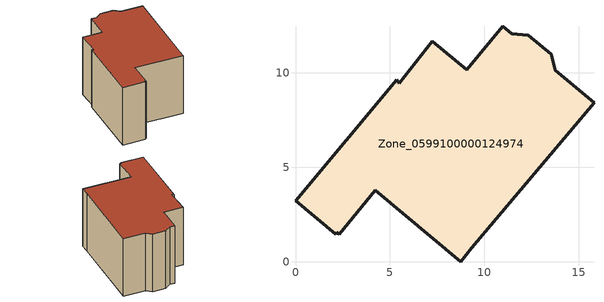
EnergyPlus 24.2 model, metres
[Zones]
Zone_0599100000124974
 floor ground (C_G): 12.32,11.99 13.55,10.97 13.76,10.12 15.8,8.41 9.34,0.73 8.74,0 4.22,3.77 2.32,1.45 2.19,1.56 2.12,1.46 0,3.22 5.36,9.63 5.5,9.44 7.25,11.66 9.05,10.15 10.97,12.45 11.45,12.05 z0
 wall outside (C_F): 8.74,0 9.34,0.73 15.8,8.41 13.76,10.12 13.55,10.97 12.32,11.99 11.45,12.05 10.97,12.45 9.05,10.15 7.25,11.66 5.5,9.44 5.36,9.63 0,3.22 2.12,1.46 2.19,1.56 2.32,1.45 4.22,3.77 8.74,0 z0:7.67
 roof outside (C_R): 4.22,3.77 8.74,0 9.34,0.73 15.8,8.41 13.76,10.12 13.55,10.97 12.32,11.99 11.45,12.05 10.97,12.45 9.05,10.15 7.25,11.66 5.5,9.44 5.36,9.63 0,3.22 2.12,1.46 2.19,1.56 2.32,1.45 z7.67
[BUILDING]
Pand.0599100000124974: North Axis=0; Terrain=City; Loads Convergence Tolerance Value=0.04; Temperature Convergence Tolerance Value=0.4; Solar Distribution=FullExterior; Maximum Number of Warmup Days=25; Minimum Number of Warmup Days=1
[Site:Location]
Rotterdam.The.Hague.AP_ZH_NLD Design_Conditions: Latitude=51.96; Longitude=4.45; Time Zone=1; Elevation=-4.5
[SITE:GROUNDTEMPERATURE:BUILDINGSURFACE]
18, 18, 18, 18, 18, 18, 18, 18, 18, 18, 18, 18
[MATERIAL] Thermal Absorptance=0.9; Solar Absorptance=0.7; Visible Absorptance=0.7
Name | Roughness | Thickness | Conductivity | Density | Specific Heat
G.TC.1946 | MediumSmooth | 0.15 | 1 | 540 | 1210
F.TC.1946 | Rough | 0.3 | 0.857143 | 1920 | 840
R.TC.1946 | MediumRough | 0.2 | 0.909091 | 1500 | 1000
[CONSTRUCTION]
C_G: G.TC.1946
C_F: F.TC.1946
C_R: R.TC.1946
[ZONE]
Zone_0599100000124974: Type=1; Multiplier=1; Ceiling Height=Autocalculate; Volume=Autocalculate; Floor Area=autocalculate; Part of Total Floor Area=Yes
[ZONEINFILTRATION:DESIGNFLOWRATE]
Infil_Zone_0599100000124974: Zone or ZoneList or Space or SpaceList=Zone_0599100000124974; Schedule=AlwaysOn; Design Flow Rate Calculation Method=Flow/Area; Flow Rate per Floor Area=0.003; Constant Term Coefficient=1; Temperature Term Coefficient=0; Velocity Term Coefficient=0; Velocity Squared Term Coefficient=0
[HVACTEMPLATE:ZONE:IDEALLOADSAIRSYSTEM]
Zone_0599100000124974: Maximum Heating Supply Air Temperature=50; Minimum Cooling Supply Air Temperature=13; Maximum Heating Supply Air Humidity Ratio=0.0156; Minimum Cooling Supply Air Humidity Ratio=0.0077; Heating Limit=NoLimit; Cooling Limit=NoLimit; Dehumidification Control Type=ConstantSensibleHeatRatio; Cooling Sensible Heat Ratio=0.7; Dehumidification Setpoint=60; Humidification Control Type=None; Humidification Setpoint=30; Outdoor Air Method=None; Outdoor Air Flow Rate per Person=0.00944; Outdoor Air Flow Rate per Zone Floor Area=0; Outdoor Air Flow Rate per Zone=0; Demand Controlled Ventilation Type=None; Outdoor Air Economizer Type=NoEconomizer; Heat Recovery Type=None; Sensible Heat Recovery Effectiveness=0.7; Latent Heat Recovery Effectiveness=0.65
[ZONECONTROL:THERMOSTAT]
ThermostatControl_Zone_0599100000124974: Zone or ZoneList=Zone_0599100000124974; Control Type Schedule=DualSetpointControlType; Control 1=Thermostat_Zone_0599100000124974; Temperature Difference Between Cutout And Setpoint=0
[THERMOSTATSETPOINT:DUALSETPOINT]
Thermostat_Zone_0599100000124974: Heating Setpoint Temperature Schedule=HeatingSetpoint_Zone_0599100000124974; Cooling Setpoint Temperature Schedule=CoolingSetpoint_Zone_0599100000124974
[SCHEDULE:COMPACT]
HeatingSetpoint_Zone_0599100000124974: Through: 12/31, For: AllDays, Until: 24:00, 21
CoolingSetpoint_Zone_0599100000124974: Through: 12/31, For: AllDays, Until: 24:00, 24
DualSetpointControlType: Through: 12/31, For: AllDays, Until: 24:00, 4
AlwaysOn: Through: 12/31, For: AllDays, Until: 24:00, 1
